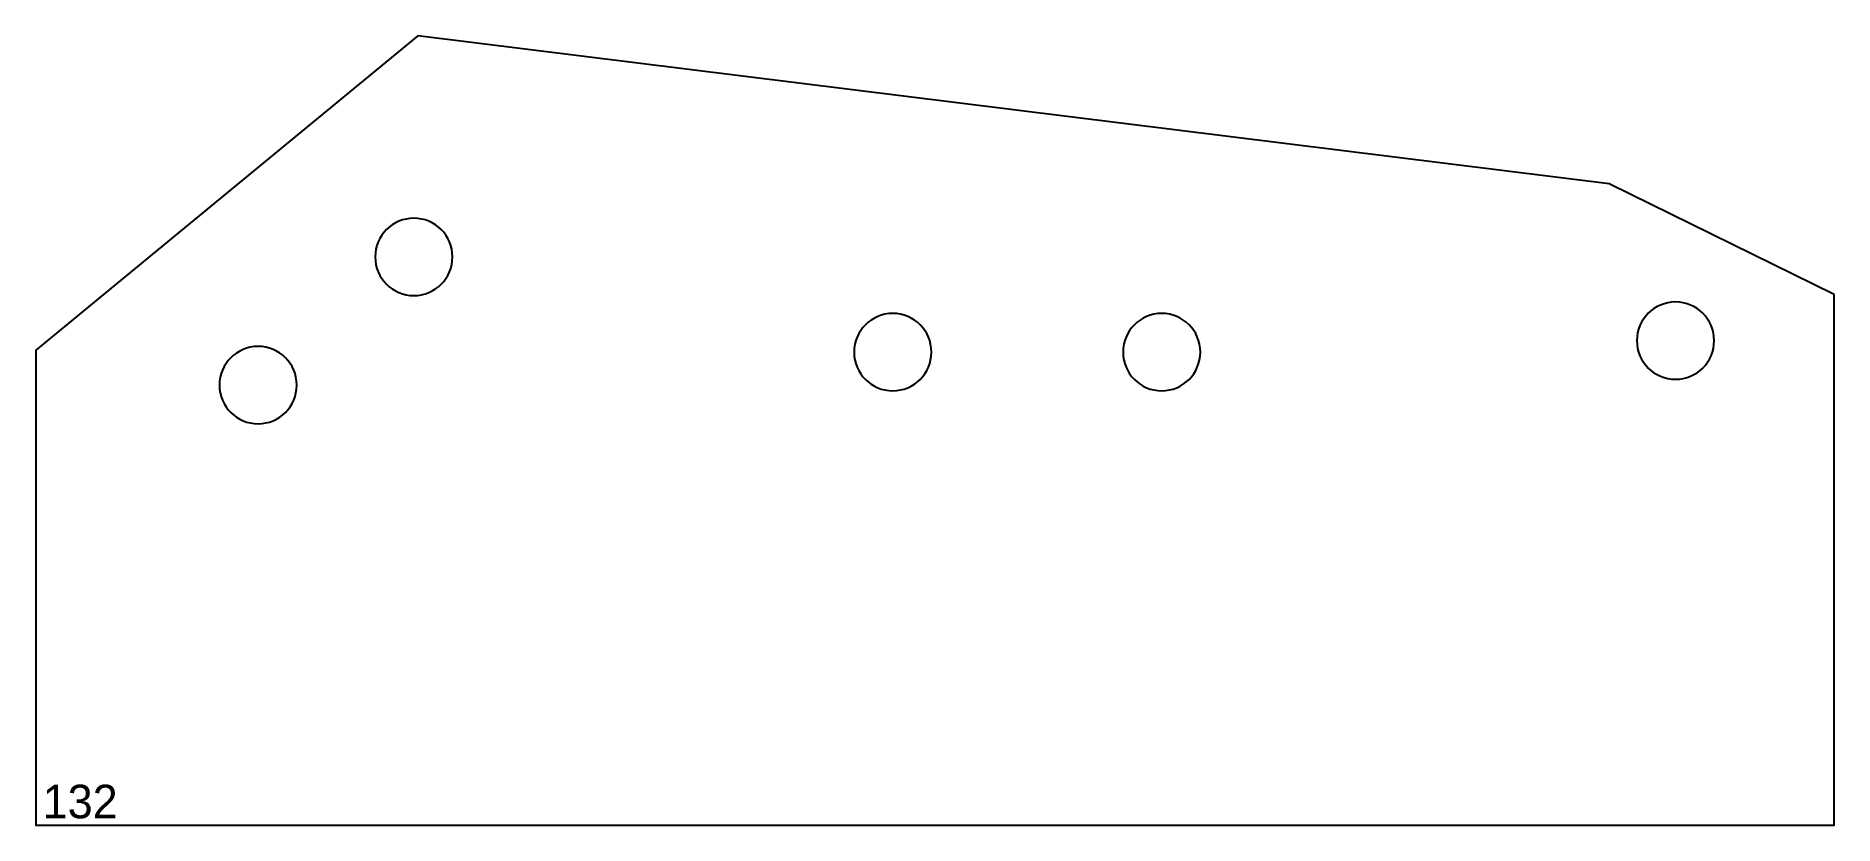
# Model space of a CAD drawing. Header units: millimetres. Extents: x 0 to 535, y 0 to 235.
import ezdxf

# ---------------------------------------------------------------- set-up
doc = ezdxf.new("R2010")
doc.units = ezdxf.units.MM
doc.header["$MEASUREMENT"] = 0
for name, color, linetype in [('ВнешнийКонтур', 7, 'Continuous'), ('Нумерация', 7, 'Continuous'), ('Отверстие', 7, 'Continuous')]:
    doc.layers.add(name, color=color, linetype=linetype)

msp = doc.modelspace()

# ---------------------------------------------------------------- linework, layer by layer
at = {"layer": 'ВнешнийКонтур', "color": 0, "linetype": 'Continuous'}
msp.add_lwpolyline([(534.87, 157.82), (467.94, 190.66), (113.58, 234.68), (0, 141.23), (0, 0), (534.87, 0)], close=True, dxfattribs=at)
at = {"layer": 'Отверстие', "color": 0, "linetype": 'Continuous'}
for points in [[(123.91, 168.97, 1), (100.91, 168.97, 1), (123.91, 168.97)], [(499.22, 144.06, 1), (476.22, 144.06, 1), (499.22, 144.06)], [(266.37, 140.66, 1), (243.37, 140.66, 1), (266.37, 140.66)], [(346.37, 140.66, 1), (323.37, 140.66, 1), (346.37, 140.66)], [(77.58, 130.85, 1), (54.58, 130.85, 1), (77.58, 130.85)]]:
    msp.add_lwpolyline(points, format="xyb", dxfattribs=at)

# ---------------------------------------------------------------- texts
at = {"layer": 'Нумерация', "color": 0, "linetype": 'Continuous'}
msp.add_text('132', height=10, dxfattribs=at).set_placement((2, 2))

doc.saveas('drawing.dxf')
